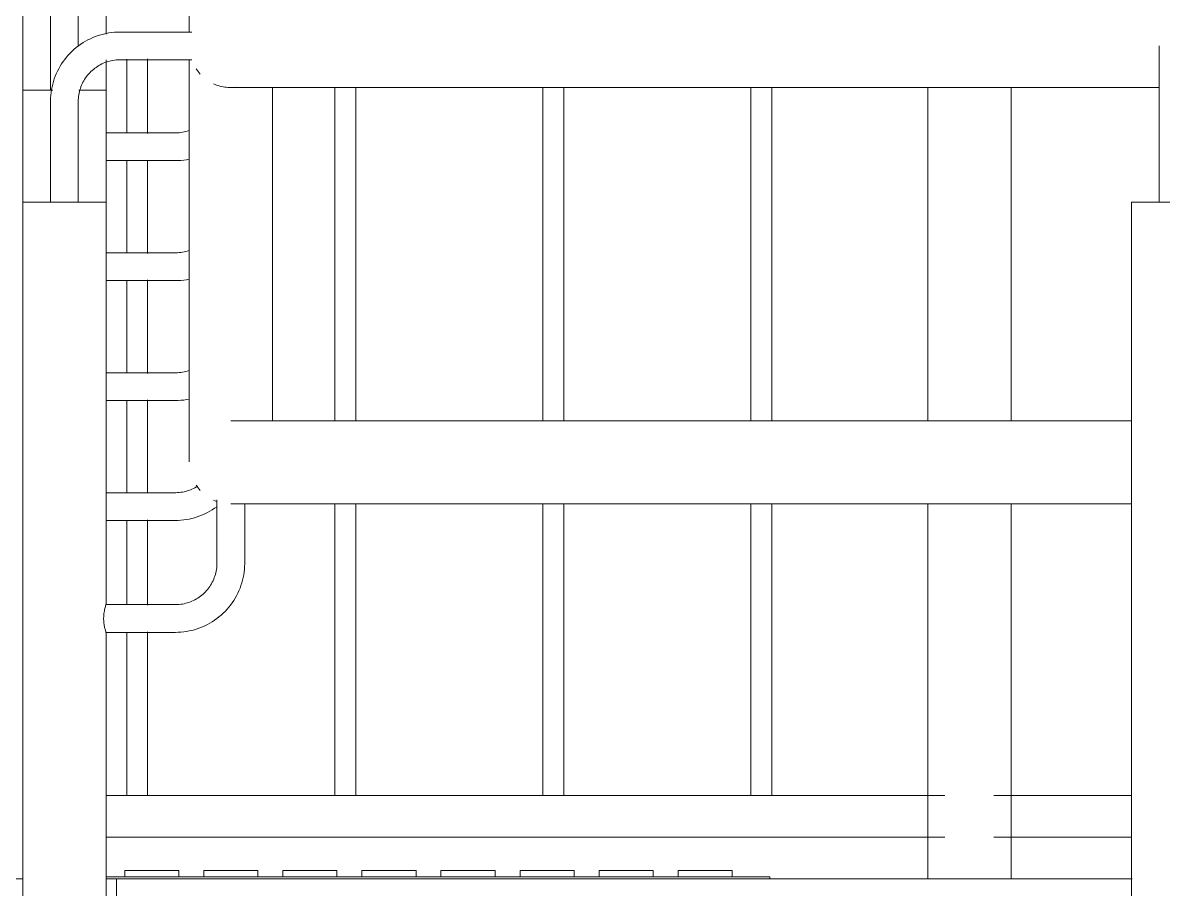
# Model space of a CAD drawing. Header units: millimetres. Extents: x -515342 to 330399, y -224905 to 507333.
# Drawn here: x 326313 to 326862, y 2013 to 2429 of the extents above; entities that cross this region are included whole.
import ezdxf

# ---------------------------------------------------------------- set-up
doc = ezdxf.new("R2010")
doc.units = ezdxf.units.MM
doc.layers.get('0').update_dxf_attribs({"lineweight": 0})
for name, color, linetype, lineweight in [('Лестницы', 7, 'Continuous', 0), ('Обобщенные модели', 7, 'Continuous', 0), ('Ограждение', 7, 'Continuous', 0), ('Пандусы', 7, 'Continuous', 0)]:
    doc.layers.add(name, color=color, linetype=linetype, lineweight=lineweight)

# ---------------------------------------------------------------- blocks, each defined once
blk = doc.blocks.new('Пандус - Пандус-9721603-О_АР_Эскиз_Фасад 1-12 копия 1')
at = {"layer": 'Пандусы'}
blk.add_line((103035, -50), (103035, -530), dxfattribs=at)
blk = doc.blocks.new('Ограждение - АР_Ограждение_Балясина_D40 доп поручень 700-V164-О_АР_Эскиз_Фасад 1-12 копия 1')
at = {"layer": 'Ограждение'}
for p, q in [((103070.95, 583.23), (103036.67, 583.23)), ((103036.67, 569.9), (103069.27, 569.9)), ((103003.33, 549.9), (103003.33, 501.57)), ((103016.67, 518.79), (103016.67, 549.9)), ((102990, 501.57), (102990, 443.97)), ((102990, 501.57), (103004.82, 501.57)), ((103018.64, 501.57), (103030, 501.57)), ((103030, 467.07), (103030, 501.57)), ((103030, 443.97), (103030, 454.73)), ((103063.33, 308.23), (103030, 308.23)), ((103030, 294.9), (103063.33, 294.9))]:
    blk.add_line(p, q, dxfattribs=at)
at = {"layer": 'Ограждение', "flags": 128}
for points in [[(103036.67, 583.23), (103035.33, 583.21), (103034, 583.13), (103032.68, 582.99), (103031.36, 582.81), (103030.04, 582.57), (103028.74, 582.28), (103027.45, 581.94), (103026.18, 581.54), (103024.92, 581.1), (103023.69, 580.6), (103022.47, 580.06), (103021.27, 579.47), (103020.1, 578.83), (103018.96, 578.14), (103017.85, 577.41), (103016.76, 576.64), (103015.71, 575.82), (103014.69, 574.96), (103013.7, 574.06), (103012.75, 573.12), (103011.85, 572.15), (103010.98, 571.14), (103010.15, 570.09), (103009.36, 569.02), (103008.62, 567.91), (103007.92, 566.77), (103007.27, 565.61), (103006.66, 564.42), (103006.11, 563.21), (103005.6, 561.98), (103005.14, 560.73), (103004.73, 559.46), (103004.38, 558.17), (103004.07, 556.87), (103003.82, 555.57), (103003.62, 554.25), (103003.47, 552.92), (103003.38, 551.59), (103003.34, 550.26), (103003.33, 549.9)], [(103016.67, 549.9), (103016.68, 550.7), (103016.73, 551.5), (103016.81, 552.29), (103016.92, 553.09), (103017.07, 553.87), (103017.24, 554.65), (103017.45, 555.43), (103017.68, 556.19), (103017.95, 556.95), (103018.25, 557.69), (103018.57, 558.42), (103018.93, 559.14), (103019.31, 559.84), (103019.72, 560.52), (103020.16, 561.19), (103020.62, 561.84), (103021.12, 562.48), (103021.63, 563.09), (103022.17, 563.68), (103022.73, 564.25), (103023.32, 564.79), (103023.92, 565.32), (103024.55, 565.81), (103025.2, 566.28), (103025.86, 566.73), (103026.54, 567.15), (103027.24, 567.54), (103027.95, 567.9), (103028.68, 568.24), (103029.42, 568.54), (103030.17, 568.82), (103030.93, 569.06), (103031.7, 569.27), (103032.48, 569.46), (103033.27, 569.61), (103034.06, 569.73), (103034.85, 569.82), (103035.65, 569.87), (103036.45, 569.9), (103036.67, 569.9)], [(103069.83, 309.32), (103069.07, 309.07), (103068.3, 308.86), (103067.52, 308.68), (103066.73, 308.52), (103065.94, 308.4), (103065.15, 308.32), (103064.35, 308.26), (103063.55, 308.23), (103063.33, 308.23)], [(103063.33, 294.9), (103064.67, 294.93), (103066, 295.01), (103067.32, 295.14), (103068.64, 295.33), (103069.96, 295.56)]]:
    blk.add_lwpolyline(points, dxfattribs=at)
blk = doc.blocks.new('Ограждение - АР_Ограждение_Балясина_D40 доп поручень 700-V165-О_АР_Эскиз_Фасад 1-12 копия 1')
at = {"layer": 'Ограждение'}
for p, q in [((103070.95, 525.63), (103036.67, 525.63)), ((103036.67, 512.3), (103069.27, 512.3)), ((103003.33, 492.3), (103003.33, 443.97)), ((103016.67, 461.19), (103016.67, 492.3)), ((102990, 443.97), (102990, 386.37)), ((102990, 443.97), (103004.82, 443.97)), ((103018.64, 443.97), (103030, 443.97)), ((103030, 409.47), (103030, 443.97)), ((103030, 386.37), (103030, 397.13)), ((103063.33, 250.63), (103030, 250.63)), ((103030, 237.3), (103063.33, 237.3))]:
    blk.add_line(p, q, dxfattribs=at)
at = {"layer": 'Ограждение', "flags": 128}
for points in [[(103036.67, 525.63), (103035.33, 525.61), (103034, 525.53), (103032.68, 525.39), (103031.36, 525.21), (103030.04, 524.97), (103028.74, 524.68), (103027.45, 524.34), (103026.18, 523.94), (103024.92, 523.5), (103023.69, 523), (103022.47, 522.46), (103021.27, 521.87), (103020.1, 521.23), (103018.96, 520.54), (103017.85, 519.81), (103016.76, 519.04), (103015.71, 518.22), (103014.69, 517.36), (103013.7, 516.46), (103012.75, 515.52), (103011.85, 514.55), (103010.98, 513.54), (103010.15, 512.49), (103009.36, 511.42), (103008.62, 510.31), (103007.92, 509.17), (103007.27, 508.01), (103006.66, 506.82), (103006.11, 505.61), (103005.6, 504.38), (103005.14, 503.13), (103004.73, 501.86), (103004.38, 500.57), (103004.07, 499.27), (103003.82, 497.97), (103003.62, 496.65), (103003.47, 495.32), (103003.38, 493.99), (103003.34, 492.66), (103003.33, 492.3)], [(103016.67, 492.3), (103016.68, 493.1), (103016.73, 493.9), (103016.81, 494.69), (103016.92, 495.49), (103017.07, 496.27), (103017.24, 497.05), (103017.45, 497.83), (103017.68, 498.59), (103017.95, 499.35), (103018.25, 500.09), (103018.57, 500.82), (103018.93, 501.54), (103019.31, 502.24), (103019.72, 502.92), (103020.16, 503.59), (103020.62, 504.24), (103021.12, 504.88), (103021.63, 505.49), (103022.17, 506.08), (103022.73, 506.65), (103023.32, 507.19), (103023.92, 507.72), (103024.55, 508.21), (103025.2, 508.68), (103025.86, 509.13), (103026.54, 509.55), (103027.24, 509.94), (103027.95, 510.3), (103028.68, 510.64), (103029.42, 510.94), (103030.17, 511.22), (103030.93, 511.46), (103031.7, 511.67), (103032.48, 511.86), (103033.27, 512.01), (103034.06, 512.13), (103034.85, 512.22), (103035.65, 512.27), (103036.45, 512.3), (103036.67, 512.3)], [(103069.83, 251.72), (103069.07, 251.47), (103068.3, 251.26), (103067.52, 251.08), (103066.73, 250.92), (103065.94, 250.8), (103065.15, 250.72), (103064.35, 250.66), (103063.55, 250.63), (103063.33, 250.63)], [(103063.33, 237.3), (103064.67, 237.33), (103066, 237.41), (103067.32, 237.54), (103068.64, 237.73), (103069.96, 237.96)]]:
    blk.add_lwpolyline(points, dxfattribs=at)
blk = doc.blocks.new('Ограждение - АР_Ограждение_Балясина_D40 доп поручень 700-V166-О_АР_Эскиз_Фасад 1-12 копия 1')
at = {"layer": 'Ограждение'}
for p, q in [((103070.95, 468.03), (103036.67, 468.03)), ((103036.67, 454.7), (103069.27, 454.7)), ((103003.33, 434.7), (103003.33, 386.37)), ((103016.67, 403.59), (103016.67, 434.7)), ((102990, 386.37), (102990, 328.77)), ((102990, 386.37), (103004.82, 386.37)), ((103018.64, 386.37), (103030, 386.37)), ((103030, 355.71), (103030, 386.37)), ((103030, 328.77), (103030, 343.37)), ((103063.33, 193.03), (103030, 193.03)), ((103030, 179.7), (103063.33, 179.7))]:
    blk.add_line(p, q, dxfattribs=at)
at = {"layer": 'Ограждение', "flags": 128}
for points in [[(103036.67, 468.03), (103035.33, 468.01), (103034, 467.93), (103032.68, 467.79), (103031.36, 467.61), (103030.04, 467.37), (103028.74, 467.08), (103027.45, 466.74), (103026.18, 466.34), (103024.92, 465.9), (103023.69, 465.4), (103022.47, 464.86), (103021.27, 464.27), (103020.1, 463.63), (103018.96, 462.94), (103017.85, 462.21), (103016.76, 461.44), (103015.71, 460.62), (103014.69, 459.76), (103013.7, 458.86), (103012.75, 457.92), (103011.85, 456.95), (103010.98, 455.94), (103010.15, 454.89), (103009.36, 453.82), (103008.62, 452.71), (103007.92, 451.57), (103007.27, 450.41), (103006.66, 449.22), (103006.11, 448.01), (103005.6, 446.78), (103005.14, 445.53), (103004.73, 444.26), (103004.38, 442.97), (103004.07, 441.67), (103003.82, 440.37), (103003.62, 439.05), (103003.47, 437.72), (103003.38, 436.39), (103003.34, 435.06), (103003.33, 434.7)], [(103016.67, 434.7), (103016.68, 435.5), (103016.73, 436.3), (103016.81, 437.09), (103016.92, 437.89), (103017.07, 438.67), (103017.24, 439.45), (103017.45, 440.23), (103017.68, 440.99), (103017.95, 441.75), (103018.25, 442.49), (103018.57, 443.22), (103018.93, 443.94), (103019.31, 444.64), (103019.72, 445.32), (103020.16, 445.99), (103020.62, 446.64), (103021.12, 447.28), (103021.63, 447.89), (103022.17, 448.48), (103022.73, 449.05), (103023.32, 449.59), (103023.92, 450.12), (103024.55, 450.61), (103025.2, 451.08), (103025.86, 451.53), (103026.54, 451.95), (103027.24, 452.34), (103027.95, 452.7), (103028.68, 453.04), (103029.42, 453.34), (103030.17, 453.62), (103030.93, 453.86), (103031.7, 454.07), (103032.48, 454.26), (103033.27, 454.41), (103034.06, 454.53), (103034.85, 454.62), (103035.65, 454.67), (103036.45, 454.7), (103036.67, 454.7)], [(103069.83, 194.12), (103069.07, 193.87), (103068.3, 193.66), (103067.52, 193.48), (103066.73, 193.32), (103065.94, 193.2), (103065.15, 193.12), (103064.35, 193.06), (103063.55, 193.03), (103063.33, 193.03)], [(103063.33, 179.7), (103064.67, 179.73), (103066, 179.81), (103067.32, 179.94), (103068.64, 180.13), (103069.96, 180.36)]]:
    blk.add_lwpolyline(points, dxfattribs=at)
blk = doc.blocks.new('Ограждение - АР_Ограждение_Балясина_D40 доп поручень 700-V167-О_АР_Эскиз_Фасад 1-12 копия 1')
at = {"layer": 'Ограждение'}
for p, q in [((103070.95, 410.43), (103036.67, 410.43)), ((103036.67, 397.1), (103069.27, 397.1)), ((103003.33, 377.1), (103003.33, 328.77)), ((103016.67, 349.82), (103016.67, 377.1)), ((102990, 328.77), (102990, 275)), ((102990, 328.77), (103004.36, 328.77)), ((103016.86, 328.77), (103030, 328.77)), ((103030, 275), (103030, 328.77)), ((103063.33, 135.43), (103030, 135.43)), ((103030, 122.1), (103063.33, 122.1))]:
    blk.add_line(p, q, dxfattribs=at)
at = {"layer": 'Ограждение', "flags": 128}
for points in [[(103036.67, 410.43), (103035.33, 410.41), (103034, 410.33), (103032.68, 410.19), (103031.36, 410.01), (103030.04, 409.77), (103028.74, 409.48), (103027.45, 409.14), (103026.18, 408.74), (103024.92, 408.3), (103023.69, 407.8), (103022.47, 407.26), (103021.27, 406.67), (103020.1, 406.03), (103018.96, 405.34), (103017.85, 404.61), (103016.76, 403.84), (103015.71, 403.02), (103014.69, 402.16), (103013.7, 401.26), (103012.75, 400.32), (103011.85, 399.35), (103010.98, 398.34), (103010.15, 397.29), (103009.36, 396.22), (103008.62, 395.11), (103007.92, 393.97), (103007.27, 392.81), (103006.66, 391.62), (103006.11, 390.41), (103005.6, 389.18), (103005.14, 387.93), (103004.73, 386.66), (103004.38, 385.37), (103004.07, 384.07), (103003.82, 382.77), (103003.62, 381.45), (103003.47, 380.12), (103003.38, 378.79), (103003.34, 377.46), (103003.33, 377.1)], [(103016.67, 377.1), (103016.68, 377.9), (103016.73, 378.7), (103016.81, 379.49), (103016.92, 380.29), (103017.07, 381.07), (103017.24, 381.85), (103017.45, 382.63), (103017.68, 383.39), (103017.95, 384.15), (103018.25, 384.89), (103018.57, 385.62), (103018.93, 386.34), (103019.31, 387.04), (103019.72, 387.72), (103020.16, 388.39), (103020.62, 389.04), (103021.12, 389.68), (103021.63, 390.29), (103022.17, 390.88), (103022.73, 391.45), (103023.32, 391.99), (103023.92, 392.52), (103024.55, 393.01), (103025.2, 393.48), (103025.86, 393.93), (103026.54, 394.35), (103027.24, 394.74), (103027.95, 395.1), (103028.68, 395.44), (103029.42, 395.74), (103030.17, 396.02), (103030.93, 396.26), (103031.7, 396.47), (103032.48, 396.66), (103033.27, 396.81), (103034.06, 396.93), (103034.85, 397.02), (103035.65, 397.07), (103036.45, 397.1), (103036.67, 397.1)], [(103074.14, 138.6), (103073.46, 138.19), (103072.76, 137.79), (103072.05, 137.43), (103071.32, 137.1), (103070.58, 136.79), (103069.83, 136.52), (103069.07, 136.27), (103068.3, 136.06), (103067.52, 135.88), (103066.73, 135.72), (103065.94, 135.6), (103065.15, 135.52), (103064.35, 135.46), (103063.55, 135.43), (103063.33, 135.43)], [(103063.33, 122.1), (103064.67, 122.13), (103066, 122.21), (103067.32, 122.34), (103068.64, 122.53), (103069.96, 122.76), (103071.26, 123.06), (103072.55, 123.4), (103073.82, 123.79), (103075.08, 124.24), (103076.31, 124.73), (103077.53, 125.28), (103078.73, 125.87), (103079.9, 126.51), (103081.04, 127.19), (103082.15, 127.92), (103083.24, 128.7)]]:
    blk.add_lwpolyline(points, dxfattribs=at)
blk = doc.blocks.new('Ограждение - АР_Ограждение_Балясина_D40 доп поручень 700-V168-О_АР_Эскиз_Фасад 1-12 копия 1')
at = {"layer": 'Ограждение'}
blk.add_line((103021.27, 352.9), (103020.1, 352.26), dxfattribs=at)
at = {"layer": 'Ограждение', "flags": 128}
for points in [[(103036.67, 356.67), (103035.33, 356.64), (103034, 356.56), (103032.68, 356.43), (103031.36, 356.24), (103030.04, 356), (103028.74, 355.71), (103027.45, 355.37), (103026.18, 354.97), (103024.92, 354.53), (103023.69, 354.04), (103022.47, 353.49)], [(103027.24, 340.97), (103027.95, 341.34), (103028.68, 341.67), (103029.42, 341.97), (103030.17, 342.25), (103030.93, 342.49), (103031.7, 342.71), (103032.48, 342.89), (103033.27, 343.04), (103034.06, 343.16), (103034.85, 343.25), (103035.65, 343.31), (103036.45, 343.33), (103036.67, 343.33)], [(103007.27, 339.04), (103006.66, 337.86), (103006.11, 336.64), (103005.6, 335.41), (103005.14, 334.16), (103004.73, 332.89), (103004.38, 331.61), (103004.07, 330.31), (103003.82, 329), (103003.62, 327.68), (103003.47, 326.36), (103003.38, 325.03), (103003.34, 323.69), (103003.33, 323.33)], [(103016.67, 323.33), (103016.68, 324.13), (103016.73, 324.93), (103016.81, 325.73), (103016.92, 326.52), (103017.07, 327.31), (103017.24, 328.09), (103017.45, 328.86), (103017.68, 329.62), (103017.95, 330.38), (103018.25, 331.12), (103018.57, 331.85), (103018.93, 332.57), (103019.31, 333.27), (103019.72, 333.96), (103020.16, 334.63), (103020.62, 335.28), (103021.12, 335.91)], [(103092.73, 85.96), (103093.34, 87.14), (103093.89, 88.36), (103094.4, 89.59), (103094.86, 90.84), (103095.27, 92.11), (103095.62, 93.39), (103095.93, 94.69), (103096.18, 96), (103096.38, 97.32), (103096.53, 98.64), (103096.62, 99.97), (103096.66, 101.31), (103096.67, 101.67)], [(103081.04, 73.42), (103082.15, 74.16), (103083.24, 74.93), (103084.29, 75.75), (103085.31, 76.61), (103086.3, 77.51), (103087.25, 78.44), (103088.15, 79.42), (103089.02, 80.43), (103089.85, 81.47), (103090.64, 82.55), (103091.38, 83.66), (103092.08, 84.79)], [(103063.33, 68.33), (103064.67, 68.36), (103066, 68.44), (103067.32, 68.57), (103068.64, 68.76), (103069.96, 69), (103071.26, 69.29), (103072.55, 69.63), (103073.82, 70.03), (103075.08, 70.47), (103076.31, 70.96), (103077.53, 71.51), (103078.73, 72.1), (103079.9, 72.74)]]:
    blk.add_lwpolyline(points, dxfattribs=at)
blk = doc.blocks.new('Ограждение - АР_Ограждение_Балясина_D40 доп поручень 700-V169-О_АР_Эскиз_Фасад 1-12 копия 1')
at = {"layer": 'Ограждение'}
for p, q in [((103071.3, 356.67), (103036.67, 356.67)), ((103036.67, 343.33), (103071.3, 343.33)), ((103003.33, 323.33), (103003.33, 275)), ((103016.67, 275), (103016.67, 323.33)), ((102990, 275), (102990, -680)), ((102990, 275), (103030, 275)), ((103030, 81.67), (103030, 275)), ((103083.33, 132.02), (103083.33, 101.67)), ((103096.67, 101.67), (103096.67, 130.24)), ((103063.33, 81.67), (103030, 81.67)), ((103030, -530), (103030, 68.33)), ((103030, 68.33), (103063.33, 68.33))]:
    blk.add_line(p, q, dxfattribs=at)
at = {"layer": 'Ограждение', "flags": 128}
for points in [[(103036.67, 356.67), (103035.33, 356.64), (103034, 356.56), (103032.68, 356.43), (103031.36, 356.24), (103030.04, 356), (103028.74, 355.71), (103027.45, 355.37), (103026.18, 354.97), (103024.92, 354.53), (103023.69, 354.04), (103022.47, 353.49), (103021.27, 352.9), (103020.1, 352.26), (103018.96, 351.58), (103017.85, 350.84), (103016.76, 350.07), (103015.71, 349.25), (103014.69, 348.39), (103013.7, 347.49), (103012.75, 346.56), (103011.85, 345.58), (103010.98, 344.57), (103010.15, 343.53), (103009.36, 342.45), (103008.62, 341.34), (103007.92, 340.21), (103007.27, 339.04), (103006.66, 337.86), (103006.11, 336.64), (103005.6, 335.41), (103005.14, 334.16), (103004.73, 332.89), (103004.38, 331.61), (103004.07, 330.31), (103003.82, 329), (103003.62, 327.68), (103003.47, 326.36), (103003.38, 325.03), (103003.34, 323.69), (103003.33, 323.33)], [(103016.67, 323.33), (103016.68, 324.13), (103016.73, 324.93), (103016.81, 325.73), (103016.92, 326.52), (103017.07, 327.31), (103017.24, 328.09), (103017.45, 328.86), (103017.68, 329.62), (103017.95, 330.38), (103018.25, 331.12), (103018.57, 331.85), (103018.93, 332.57), (103019.31, 333.27), (103019.72, 333.96), (103020.16, 334.63), (103020.62, 335.28), (103021.12, 335.91), (103021.63, 336.52), (103022.17, 337.11), (103022.73, 337.68), (103023.32, 338.23), (103023.92, 338.75), (103024.55, 339.25), (103025.2, 339.72), (103025.86, 340.16), (103026.54, 340.58), (103027.24, 340.97), (103027.95, 341.34), (103028.68, 341.67), (103029.42, 341.97), (103030.17, 342.25), (103030.93, 342.49), (103031.7, 342.71), (103032.48, 342.89), (103033.27, 343.04), (103034.06, 343.16), (103034.85, 343.25), (103035.65, 343.31), (103036.45, 343.33), (103036.67, 343.33)], [(103063.33, 68.33), (103064.67, 68.36), (103066, 68.44), (103067.32, 68.57), (103068.64, 68.76), (103069.96, 69), (103071.26, 69.29), (103072.55, 69.63), (103073.82, 70.03), (103075.08, 70.47), (103076.31, 70.96), (103077.53, 71.51), (103078.73, 72.1), (103079.9, 72.74), (103081.04, 73.42), (103082.15, 74.16), (103083.24, 74.93), (103084.29, 75.75), (103085.31, 76.61), (103086.3, 77.51), (103087.25, 78.44), (103088.15, 79.42), (103089.02, 80.43), (103089.85, 81.47), (103090.64, 82.55), (103091.38, 83.66), (103092.08, 84.79), (103092.73, 85.96), (103093.34, 87.14), (103093.89, 88.36), (103094.4, 89.59), (103094.86, 90.84), (103095.27, 92.11), (103095.62, 93.39), (103095.93, 94.69), (103096.18, 96), (103096.38, 97.32), (103096.53, 98.64), (103096.62, 99.97), (103096.66, 101.31), (103096.67, 101.67)], [(103083.33, 101.67), (103083.32, 100.87), (103083.27, 100.07), (103083.19, 99.27), (103083.08, 98.48), (103082.93, 97.69), (103082.76, 96.91), (103082.55, 96.14), (103082.32, 95.38), (103082.05, 94.62), (103081.75, 93.88), (103081.43, 93.15), (103081.07, 92.43), (103080.69, 91.73), (103080.28, 91.04), (103079.84, 90.37), (103079.38, 89.72), (103078.88, 89.09), (103078.37, 88.48), (103077.83, 87.89), (103077.27, 87.32), (103076.68, 86.77), (103076.08, 86.25), (103075.45, 85.75), (103074.8, 85.28), (103074.14, 84.84), (103073.46, 84.42), (103072.76, 84.03), (103072.05, 83.66), (103071.32, 83.33), (103070.58, 83.03), (103069.83, 82.75), (103069.07, 82.51), (103068.3, 82.29), (103067.52, 82.11), (103066.73, 81.96), (103065.94, 81.84), (103065.15, 81.75), (103064.35, 81.69), (103063.55, 81.67), (103063.33, 81.67)]]:
    blk.add_lwpolyline(points, dxfattribs=at)
at = {"layer": 'Ограждение'}
blk.add_open_spline([(103030, 68.33), (103030, 68.34), (103029.9, 68.61), (103029.6, 69.6), (103029.34, 70.69), (103029.14, 71.64), (103028.99, 72.7), (103028.89, 73.69), (103028.86, 74.55), (103028.86, 75.3), (103028.88, 76.03), (103028.95, 76.97), (103029.1, 78.12), (103029.34, 79.32), (103029.59, 80.32), (103029.89, 81.34), (103030, 81.65), (103030, 81.67)], degree=3, knots=[0, 0, 0, 0, 0.111111, 0.222222, 0.277778, 0.333333, 0.388889, 0.444444, 0.479167, 0.513889, 0.548611, 0.583333, 0.652778, 0.722222, 0.791667, 0.861111, 1, 1, 1, 1], dxfattribs=at)
blk = doc.blocks.new('Ограждение - АР_Ограждение_Балясина_D40 доп поручень 700-V170-О_АР_Эскиз_Фасад 1-12 копия 1')
at = {"layer": 'Ограждение'}
for p, q in [((103536.25, 323.33), (103536.25, 275)), ((103522.91, 275), (103522.91, -680)), ((103522.91, 275), (103542.91, 275))]:
    blk.add_line(p, q, dxfattribs=at)
at = {"layer": 'Ограждение', "flags": 128}
blk.add_lwpolyline([(103536.25, 350), (103536.25, 349.98), (103536.25, 349.91), (103536.25, 349.81), (103536.25, 349.66), (103536.25, 349.47), (103536.25, 349.24), (103536.25, 348.96), (103536.25, 348.65), (103536.25, 348.29), (103536.25, 347.89), (103536.25, 347.46), (103536.25, 346.99), (103536.25, 346.48), (103536.25, 345.93), (103536.25, 345.34), (103536.25, 344.72), (103536.25, 344.07), (103536.25, 343.38), (103536.25, 342.66), (103536.25, 341.91), (103536.25, 341.13), (103536.25, 340.32), (103536.25, 339.49), (103536.25, 338.63), (103536.25, 337.74), (103536.25, 336.83), (103536.25, 335.9), (103536.25, 334.95), (103536.25, 333.98), (103536.25, 333), (103536.25, 331.99), (103536.25, 330.98), (103536.25, 329.95), (103536.25, 328.91), (103536.25, 327.87), (103536.25, 326.81), (103536.25, 325.75), (103536.25, 324.69), (103536.25, 323.62), (103536.25, 323.33)], dxfattribs=at)
blk = doc.blocks.new('Ограждение - Ограждение-9721698-О_АР_Эскиз_Фасад 1-12 копия 1')
for name in ['Ограждение - АР_Ограждение_Балясина_D40 доп поручень 700-V164-О_АР_Эскиз_Фасад 1-12 копия 1', 'Ограждение - АР_Ограждение_Балясина_D40 доп поручень 700-V165-О_АР_Эскиз_Фасад 1-12 копия 1', 'Ограждение - АР_Ограждение_Балясина_D40 доп поручень 700-V166-О_АР_Эскиз_Фасад 1-12 копия 1', 'Ограждение - АР_Ограждение_Балясина_D40 доп поручень 700-V167-О_АР_Эскиз_Фасад 1-12 копия 1', 'Ограждение - АР_Ограждение_Балясина_D40 доп поручень 700-V169-О_АР_Эскиз_Фасад 1-12 копия 1', 'Ограждение - АР_Ограждение_Балясина_D40 доп поручень 700-V168-О_АР_Эскиз_Фасад 1-12 копия 1', 'Ограждение - АР_Ограждение_Балясина_D40 доп поручень 700-V168-О_АР_Эскиз_Фасад 1-12 копия 1', 'Ограждение - АР_Ограждение_Балясина_D40 доп поручень 700-V170-О_АР_Эскиз_Фасад 1-12 копия 1']:
    blk.add_blockref(name, (0, 0))
blk = doc.blocks.new('Тип верхнего поручня - Верхний поручень_Внутренний_-9721785-О_АР_Эскиз_Фасад 1-12 копия 1')
at = {"layer": 'Ограждение'}
for p, q in [((103070, 829.9), (103070, 356.44)), ((103140, 330), (103536.25, 330))]:
    blk.add_line(p, q, dxfattribs=at)
at = {"layer": 'Ограждение', "flags": 128}
for points in [[(103075.25, 336.49), (103074.72, 337.09), (103074.22, 337.71), (103073.74, 338.35), (103073.29, 339.01)], [(103092.61, 330.17), (103091.81, 330.08), (103091.02, 330.03), (103090.22, 330), (103089.42, 330.01), (103088.62, 330.05), (103087.82, 330.12), (103087.03, 330.22), (103086.24, 330.36), (103085.46, 330.52), (103084.68, 330.72), (103083.91, 330.95), (103083.16, 331.21), (103082.41, 331.5), (103081.68, 331.81)], [(103090, 330), (103090.04, 330), (103090.16, 330), (103090.36, 330), (103090.64, 330), (103091, 330), (103091.43, 330), (103091.95, 330), (103092.54, 330), (103093.21, 330), (103093.95, 330), (103094.76, 330), (103095.65, 330), (103096.61, 330), (103097.64, 330), (103098.73, 330), (103099.9, 330), (103101.12, 330), (103102.41, 330), (103103.76, 330), (103105.16, 330), (103106.63, 330), (103108.14, 330), (103109.71, 330), (103111.32, 330), (103112.98, 330), (103114.69, 330), (103116.43, 330), (103118.22, 330), (103120.03, 330), (103121.88, 330), (103123.76, 330), (103125.66, 330), (103127.59, 330), (103129.54, 330), (103131.5, 330), (103133.48, 330), (103135.47, 330), (103137.46, 330), (103139.46, 330), (103140, 330)]]:
    blk.add_lwpolyline(points, dxfattribs=at)
blk = doc.blocks.new('Тип перил - Перила_Внутренний_-9721806-О_АР_Эскиз_Фасад 1-12 копия 1')
at = {"layer": 'Ограждение'}
for p, q in [((103070, 343.56), (103070, 150.22)), ((103110, 169.75), (103110, 330.22)), ((103522.99, 170), (103140, 170)), ((103140, 130), (103523.02, 130))]:
    blk.add_line(p, q, dxfattribs=at)
at = {"layer": 'Ограждение', "flags": 128}
for points in [[(103140, 170), (103138, 170), (103136, 170), (103134.01, 170), (103132.03, 170), (103130.07, 170), (103128.11, 170), (103126.18, 170), (103124.27, 170), (103122.39, 170), (103120.53, 170), (103118.7, 170), (103116.91, 170), (103115.16, 170), (103113.44, 170), (103111.77, 170), (103110.14, 170), (103108.56, 170), (103107.03, 170), (103105.55, 170), (103104.13, 170), (103102.77, 170), (103101.46, 170), (103100.22, 170), (103099.04, 170), (103097.93, 170), (103096.88, 170), (103095.9, 170), (103094.99, 170), (103094.16, 170), (103093.4, 170), (103092.71, 170), (103092.1, 170), (103091.56, 170), (103091.11, 170), (103090.73, 170), (103090.43, 170), (103090.21, 170), (103090.06, 170), (103090, 170), (103090, 170)], [(103075.25, 136.49), (103074.72, 137.09), (103074.22, 137.71), (103073.74, 138.35), (103073.29, 139.01)], [(103083.16, 131.21), (103082.41, 131.5), (103081.68, 131.81)], [(103090, 130), (103090.04, 130), (103090.16, 130), (103090.36, 130), (103090.64, 130), (103091, 130), (103091.43, 130), (103091.95, 130), (103092.54, 130), (103093.21, 130), (103093.95, 130), (103094.76, 130), (103095.65, 130), (103096.61, 130), (103097.64, 130), (103098.73, 130), (103099.9, 130), (103101.12, 130), (103102.41, 130), (103103.76, 130), (103105.16, 130), (103106.63, 130), (103108.14, 130), (103109.71, 130), (103111.32, 130), (103112.98, 130), (103114.69, 130), (103116.43, 130), (103118.22, 130), (103120.03, 130), (103121.88, 130), (103123.76, 130), (103125.66, 130), (103127.59, 130), (103129.54, 130), (103131.5, 130), (103133.48, 130), (103135.47, 130), (103137.46, 130), (103139.46, 130), (103140, 130)]]:
    blk.add_lwpolyline(points, dxfattribs=at)
blk = doc.blocks.new('Ограждение - АР_Ограждение_Балясина_10-V245-О_АР_Эскиз_Фасад 1-12 копия 1')
at = {"layer": 'Ограждение'}
for p, q in [((103040, 308.17), (103040, 343.6)), ((103050, 343.73), (103050, 307.94)), ((103040, 250.57), (103040, 294.97)), ((103050, 295.2), (103050, 250.34)), ((103040, 192.97), (103040, 237.37)), ((103050, 237.6), (103050, 192.74)), ((103040, 135.37), (103040, 179.77)), ((103050, 180), (103050, 135.14)), ((103040, 81.6), (103040, 122.17)), ((103050, 122.4), (103050, 81.37)), ((103040, -10), (103040, 68.4)), ((103050, 68.63), (103050, -10)), ((103045, -10), (103040, -10)), ((103050, -10), (103045, -10))]:
    blk.add_line(p, q, dxfattribs=at)
blk = doc.blocks.new('Ограждение - АР_Ограждение_Балясина_10-V246-О_АР_Эскиз_Фасад 1-12 копия 1')
at = {"layer": 'Ограждение'}
for p, q in [((103140, 170), (103140, 330)), ((103150, 330), (103150, 170)), ((103140, -10), (103140, 130)), ((103150, 130), (103150, -10)), ((103145, -10), (103140, -10)), ((103150, -10), (103145, -10))]:
    blk.add_line(p, q, dxfattribs=at)
blk = doc.blocks.new('Ограждение - АР_Ограждение_Балясина_10-V247-О_АР_Эскиз_Фасад 1-12 копия 1')
at = {"layer": 'Ограждение'}
for p, q in [((103240, 169.97), (103240, 330)), ((103250, 330), (103250, 169.96)), ((103240, -10), (103240, 130)), ((103250, 130), (103250, -10)), ((103245, -10), (103240, -10)), ((103250, -10), (103245, -10))]:
    blk.add_line(p, q, dxfattribs=at)
blk = doc.blocks.new('Ограждение - АР_Ограждение_Балясина_10-V248-О_АР_Эскиз_Фасад 1-12 копия 1')
at = {"layer": 'Ограждение'}
for p, q in [((103340, 169.94), (103340, 330)), ((103350, 330), (103350, 169.93)), ((103340, -10), (103340, 130)), ((103350, 130), (103350, -10)), ((103345, -10), (103340, -10)), ((103350, -10), (103345, -10))]:
    blk.add_line(p, q, dxfattribs=at)
blk = doc.blocks.new('Ограждение - АР_Ограждение_Балясина_D40 доп поручень 700_900-V249-О_АР_Эскиз_Фасад 1-12 копия 1')
at = {"layer": 'Ограждение'}
for p, q in [((103425, 169.91), (103425, 330)), ((103465, 330), (103465, 169.9)), ((103425, -50), (103425, 130)), ((103465, 130), (103465, -50))]:
    blk.add_line(p, q, dxfattribs=at)
blk = doc.blocks.new('Ограждение - Ограждение-9728925-О_АР_Эскиз_Фасад 1-12 копия 1')
at = {"layer": 'Ограждение'}
for p, q in [((103433.2, -10), (103029.97, -10)), ((103523.12, -10), (103456.8, -10)), ((103029.97, -30), (103433.2, -30)), ((103456.8, -30), (103523.13, -30))]:
    blk.add_line(p, q, dxfattribs=at)
for name in ['Ограждение - АР_Ограждение_Балясина_D40 доп поручень 700_900-V249-О_АР_Эскиз_Фасад 1-12 копия 1', 'Ограждение - АР_Ограждение_Балясина_10-V245-О_АР_Эскиз_Фасад 1-12 копия 1', 'Ограждение - АР_Ограждение_Балясина_10-V246-О_АР_Эскиз_Фасад 1-12 копия 1', 'Ограждение - АР_Ограждение_Балясина_10-V247-О_АР_Эскиз_Фасад 1-12 копия 1', 'Ограждение - АР_Ограждение_Балясина_10-V248-О_АР_Эскиз_Фасад 1-12 копия 1']:
    blk.add_blockref(name, (0, 0))
blk = doc.blocks.new('СД_Люблино_Фасады_rvt-1-О_АР_Эскиз_Фасад 1-12 копия 1')
at = {"layer": 'Лестницы'}
for p, q in [((102141, -50), (102990, -50)), ((103029.97, -50), (103523.14, -50))]:
    blk.add_line(p, q, dxfattribs=at)
at = {"layer": 'Ограждение', "lineweight": 9}
for name in ['Ограждение - Ограждение-9728925-О_АР_Эскиз_Фасад 1-12 копия 1', 'Ограждение - Ограждение-9721698-О_АР_Эскиз_Фасад 1-12 копия 1', 'Тип верхнего поручня - Верхний поручень_Внутренний_-9721785-О_АР_Эскиз_Фасад 1-12 копия 1', 'Тип перил - Перила_Внутренний_-9721806-О_АР_Эскиз_Фасад 1-12 копия 1']:
    blk.add_blockref(name, (0, 0), dxfattribs=at)
at = {"layer": 'Пандусы', "lineweight": 9}
blk.add_blockref('Пандус - Пандус-9721603-О_АР_Эскиз_Фасад 1-12 копия 1', (0, 0), dxfattribs=at)
blk = doc.blocks.new('Грязезащита_Решетка - АР_Грязезащитная решетка_1500х500х23-V426-О_АР_Эскиз_Фасад 1-12 копия 1')
at = {"layer": 'Обобщенные модели'}
for p, q in [((102831, -49), (102867.5, -49)), ((102831, -50), (102831, -49)), ((102849, -46), (102849, -49)), ((102867.5, -46), (102849, -46)), ((102913, -46), (102907.49768, -46)), ((102907.49942, -49), (102980.00058, -49)), ((102913, -49), (102913, -46)), ((102925, -46), (102925, -49)), ((102951, -46), (102925, -46)), ((102951, -49), (102951, -46)), ((102963, -46), (102963, -49)), ((102980.00232, -46), (102963, -46)), ((103029.97343, -49), (103349, -49)), ((103039, -46), (103039, -49)), ((103065, -46), (103039, -46)), ((103065, -49), (103065, -46)), ((103077, -46), (103077, -49)), ((103103, -46), (103077, -46)), ((103103, -49), (103103, -46)), ((103115, -46), (103115, -49)), ((103141, -46), (103115, -46)), ((103141, -49), (103141, -46)), ((103153, -46), (103153, -49)), ((103179, -46), (103153, -46)), ((103179, -49), (103179, -46)), ((103191, -46), (103191, -49)), ((103217, -46), (103191, -46)), ((103217, -49), (103217, -46)), ((103229, -46), (103229, -49)), ((103255, -46), (103229, -46)), ((103255, -49), (103255, -46)), ((103267, -46), (103267, -49)), ((103293, -46), (103267, -46)), ((103293, -49), (103293, -46)), ((103305, -46), (103305, -49)), ((103331, -46), (103305, -46)), ((103331, -49), (103331, -46)), ((103349, -49), (103349, -50))]:
    blk.add_line(p, q, dxfattribs=at)

msp = doc.modelspace()

# ---------------------------------------------------------------- block references
msp.add_blockref('СД_Люблино_Фасады_rvt-1-О_АР_Эскиз_Фасад 1-12 копия 1', (223323.3997, 2067.7355))
at = {"layer": 'Обобщенные модели'}
msp.add_blockref('Грязезащита_Решетка - АР_Грязезащитная решетка_1500х500х23-V426-О_АР_Эскиз_Фасад 1-12 копия 1', (223323.3997, 2067.7355), dxfattribs=at)

doc.saveas('drawing.dxf')
